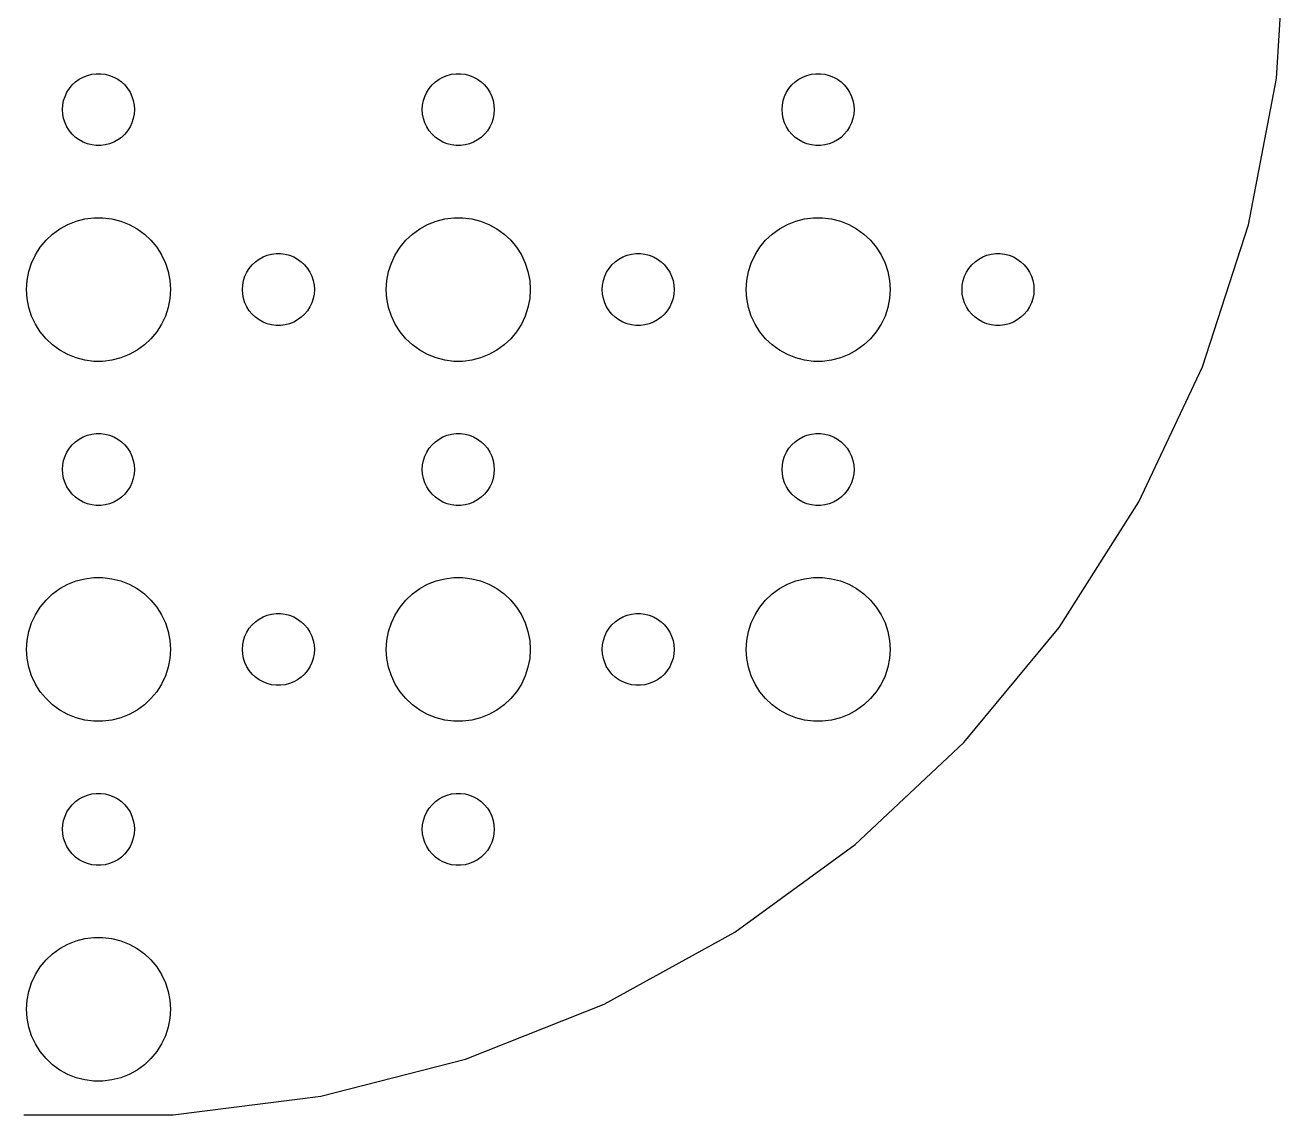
# Model space of a CAD drawing. Header units: metres. Extents: x -49 to 49, y -49 to 159.
# Drawn here: x -3.1 to 49.5, y 60.6 to 106 of the extents above; entities that cross this region are included whole.
import ezdxf

# ---------------------------------------------------------------- set-up
doc = ezdxf.new("R2010")
doc.units = ezdxf.units.M

msp = doc.modelspace()

# ---------------------------------------------------------------- linework, layer by layer
for p, q in [((49.1064, 103.796), (49.4967, 110)), ((-1.21352, 103.382), (-1.09344, 103.527)), ((-1.09344, 103.527), (-0.956131, 103.656)), ((-0.956131, 103.656), (-0.803726, 103.766)), ((-0.803726, 103.766), (-0.638657, 103.857)), ((-0.638657, 103.857), (-0.463516, 103.927)), ((-0.463516, 103.927), (-0.281067, 103.973)), ((-0.281067, 103.973), (-0.094177, 103.997)), ((-0.094177, 103.997), (0.094177, 103.997)), ((0.094177, 103.997), (0.281067, 103.973)), ((0.281067, 103.973), (0.463516, 103.927)), ((0.463516, 103.927), (0.638657, 103.857)), ((0.638657, 103.857), (0.803726, 103.766)), ((0.803726, 103.766), (0.956131, 103.656)), ((0.956131, 103.656), (1.09344, 103.527)), ((1.09344, 103.527), (1.21352, 103.382)), ((13.7865, 103.382), (13.9065, 103.527)), ((13.9065, 103.527), (14.0439, 103.656)), ((14.0439, 103.656), (14.1963, 103.766)), ((14.1963, 103.766), (14.3613, 103.857)), ((14.3613, 103.857), (14.5365, 103.927)), ((14.5365, 103.927), (14.7189, 103.973)), ((14.7189, 103.973), (14.9058, 103.997)), ((14.9058, 103.997), (15.0942, 103.997)), ((15.0942, 103.997), (15.2811, 103.973)), ((15.2811, 103.973), (15.4635, 103.927)), ((15.4635, 103.927), (15.6387, 103.857)), ((15.6387, 103.857), (15.8037, 103.766)), ((15.8037, 103.766), (15.9561, 103.656)), ((15.9561, 103.656), (16.0934, 103.527)), ((16.0934, 103.527), (16.2135, 103.382)), ((28.7865, 103.382), (28.9065, 103.527)), ((28.9065, 103.527), (29.0439, 103.656)), ((29.0439, 103.656), (29.1963, 103.766)), ((29.1963, 103.766), (29.3613, 103.857)), ((29.3613, 103.857), (29.5365, 103.927)), ((29.5365, 103.927), (29.7189, 103.973)), ((29.7189, 103.973), (29.9058, 103.997)), ((29.9058, 103.997), (30.0942, 103.997)), ((30.0942, 103.997), (30.2811, 103.973)), ((30.2811, 103.973), (30.4635, 103.927)), ((30.4635, 103.927), (30.6387, 103.857)), ((30.6387, 103.857), (30.8037, 103.766)), ((30.8037, 103.766), (30.9561, 103.656)), ((30.9561, 103.656), (31.0934, 103.527)), ((31.0934, 103.527), (31.2135, 103.382)), ((47.9417, 97.6907), (49.1064, 103.796)), ((-1.45287, 102.873), (-1.39465, 103.052)), ((-1.39465, 103.052), (-1.31445, 103.223)), ((-1.31445, 103.223), (-1.21352, 103.382)), ((1.21352, 103.382), (1.31445, 103.223)), ((1.31445, 103.223), (1.39465, 103.052)), ((1.39465, 103.052), (1.45287, 102.873)), ((13.5471, 102.873), (13.6053, 103.052)), ((13.6053, 103.052), (13.6855, 103.223)), ((13.6855, 103.223), (13.7865, 103.382)), ((16.2135, 103.382), (16.3145, 103.223)), ((16.3145, 103.223), (16.3947, 103.052)), ((16.3947, 103.052), (16.4529, 102.873)), ((28.5471, 102.873), (28.6053, 103.052)), ((28.6053, 103.052), (28.6855, 103.223)), ((28.6855, 103.223), (28.7865, 103.382)), ((31.2135, 103.382), (31.3145, 103.223)), ((31.3145, 103.223), (31.3947, 103.052)), ((31.3947, 103.052), (31.4529, 102.873)), ((-1.5, 102.5), (-1.48816, 102.688)), ((-1.48816, 102.312), (-1.5, 102.5)), ((-1.48816, 102.688), (-1.45287, 102.873)), ((1.45287, 102.873), (1.48816, 102.688)), ((1.48816, 102.688), (1.5, 102.5)), ((1.5, 102.5), (1.48816, 102.312)), ((13.5, 102.5), (13.5118, 102.688)), ((13.5118, 102.312), (13.5, 102.5)), ((13.5118, 102.688), (13.5471, 102.873)), ((16.4529, 102.873), (16.4882, 102.688)), ((16.4882, 102.688), (16.5, 102.5)), ((16.5, 102.5), (16.4882, 102.312)), ((28.5, 102.5), (28.5118, 102.688)), ((28.5118, 102.312), (28.5, 102.5)), ((28.5118, 102.688), (28.5471, 102.873)), ((31.4529, 102.873), (31.4882, 102.688)), ((31.4882, 102.688), (31.5, 102.5)), ((31.5, 102.5), (31.4882, 102.312)), ((-1.45287, 102.127), (-1.48816, 102.312)), ((-1.39465, 101.948), (-1.45287, 102.127)), ((1.45287, 102.127), (1.39465, 101.948)), ((1.48816, 102.312), (1.45287, 102.127)), ((13.5471, 102.127), (13.5118, 102.312)), ((13.6053, 101.948), (13.5471, 102.127)), ((16.4529, 102.127), (16.3947, 101.948)), ((16.4882, 102.312), (16.4529, 102.127)), ((28.5471, 102.127), (28.5118, 102.312)), ((28.6053, 101.948), (28.5471, 102.127)), ((31.4529, 102.127), (31.3947, 101.948)), ((31.4882, 102.312), (31.4529, 102.127)), ((-1.31445, 101.777), (-1.39465, 101.948)), ((-1.21352, 101.618), (-1.31445, 101.777)), ((-1.09344, 101.473), (-1.21352, 101.618)), ((-0.956131, 101.344), (-1.09344, 101.473)), ((1.09344, 101.473), (0.956131, 101.344)), ((1.21352, 101.618), (1.09344, 101.473)), ((1.31445, 101.777), (1.21352, 101.618)), ((1.39465, 101.948), (1.31445, 101.777)), ((13.6855, 101.777), (13.6053, 101.948)), ((13.7865, 101.618), (13.6855, 101.777)), ((13.9065, 101.473), (13.7865, 101.618)), ((14.0439, 101.344), (13.9065, 101.473)), ((16.0934, 101.473), (15.9561, 101.344)), ((16.2135, 101.618), (16.0934, 101.473)), ((16.3145, 101.777), (16.2135, 101.618)), ((16.3947, 101.948), (16.3145, 101.777)), ((28.6855, 101.777), (28.6053, 101.948)), ((28.7865, 101.618), (28.6855, 101.777)), ((28.9065, 101.473), (28.7865, 101.618)), ((29.0439, 101.344), (28.9065, 101.473)), ((31.0934, 101.473), (30.9561, 101.344)), ((31.2135, 101.618), (31.0934, 101.473)), ((31.3145, 101.777), (31.2135, 101.618)), ((31.3947, 101.948), (31.3145, 101.777)), ((-0.803726, 101.234), (-0.956131, 101.344)), ((-0.638657, 101.143), (-0.803726, 101.234)), ((-0.463516, 101.073), (-0.638657, 101.143)), ((-0.281067, 101.027), (-0.463516, 101.073)), ((-0.094177, 101.003), (-0.281067, 101.027)), ((0.094177, 101.003), (-0.094177, 101.003)), ((0.281067, 101.027), (0.094177, 101.003)), ((0.463516, 101.073), (0.281067, 101.027)), ((0.638657, 101.143), (0.463516, 101.073)), ((0.803726, 101.234), (0.638657, 101.143)), ((0.956131, 101.344), (0.803726, 101.234)), ((14.1963, 101.234), (14.0439, 101.344)), ((14.3613, 101.143), (14.1963, 101.234)), ((14.5365, 101.073), (14.3613, 101.143)), ((14.7189, 101.027), (14.5365, 101.073)), ((14.9058, 101.003), (14.7189, 101.027)), ((15.0942, 101.003), (14.9058, 101.003)), ((15.2811, 101.027), (15.0942, 101.003)), ((15.4635, 101.073), (15.2811, 101.027)), ((15.6387, 101.143), (15.4635, 101.073)), ((15.8037, 101.234), (15.6387, 101.143)), ((15.9561, 101.344), (15.8037, 101.234)), ((29.1963, 101.234), (29.0439, 101.344)), ((29.3613, 101.143), (29.1963, 101.234)), ((29.5365, 101.073), (29.3613, 101.143)), ((29.7189, 101.027), (29.5365, 101.073)), ((29.9058, 101.003), (29.7189, 101.027)), ((30.0942, 101.003), (29.9058, 101.003)), ((30.2811, 101.027), (30.0942, 101.003)), ((30.4635, 101.073), (30.2811, 101.027)), ((30.6387, 101.143), (30.4635, 101.073)), ((30.8037, 101.234), (30.6387, 101.143)), ((30.9561, 101.344), (30.8037, 101.234)), ((-1.27733, 97.7145), (-0.927048, 97.8532)), ((-0.927048, 97.8532), (-0.562134, 97.9469)), ((-0.562134, 97.9469), (-0.18837, 97.9941)), ((-0.18837, 97.9941), (0.18837, 97.9941)), ((0.18837, 97.9941), (0.562134, 97.9469)), ((0.562134, 97.9469), (0.927048, 97.8532)), ((0.927048, 97.8532), (1.27733, 97.7145)), ((13.7227, 97.7145), (14.0729, 97.8532)), ((14.0729, 97.8532), (14.4379, 97.9469)), ((14.4379, 97.9469), (14.8116, 97.9941)), ((14.8116, 97.9941), (15.1884, 97.9941)), ((15.1884, 97.9941), (15.5621, 97.9469)), ((15.5621, 97.9469), (15.927, 97.8532)), ((15.927, 97.8532), (16.2773, 97.7145)), ((28.7227, 97.7145), (29.0729, 97.8532)), ((29.0729, 97.8532), (29.4379, 97.9469)), ((29.4379, 97.9469), (29.8116, 97.9941)), ((29.8116, 97.9941), (30.1884, 97.9941)), ((30.1884, 97.9941), (30.5621, 97.9469)), ((30.5621, 97.9469), (30.927, 97.8532)), ((30.927, 97.8532), (31.2773, 97.7145)), ((-2.1869, 97.0536), (-1.91226, 97.3116)), ((-1.91226, 97.3116), (-1.60747, 97.533)), ((-1.60747, 97.533), (-1.27733, 97.7145)), ((1.27733, 97.7145), (1.60747, 97.533)), ((1.60747, 97.533), (1.91226, 97.3116)), ((1.91226, 97.3116), (2.1869, 97.0536)), ((12.8131, 97.0536), (13.0877, 97.3116)), ((13.0877, 97.3116), (13.3925, 97.533)), ((13.3925, 97.533), (13.7227, 97.7145)), ((16.2773, 97.7145), (16.6075, 97.533)), ((16.6075, 97.533), (16.9123, 97.3116)), ((16.9123, 97.3116), (17.1869, 97.0536)), ((27.8131, 97.0536), (28.0877, 97.3116)), ((28.0877, 97.3116), (28.3925, 97.533)), ((28.3925, 97.533), (28.7227, 97.7145)), ((31.2773, 97.7145), (31.6075, 97.533)), ((31.6075, 97.533), (31.9123, 97.3116)), ((31.9123, 97.3116), (32.1869, 97.0536)), ((46.0209, 91.7791), (47.9417, 97.6907)), ((-2.62891, 96.4453), (-2.42705, 96.7634)), ((-2.42705, 96.7634), (-2.1869, 97.0536)), ((2.1869, 97.0536), (2.42705, 96.7634)), ((2.42705, 96.7634), (2.62891, 96.4453)), ((12.3711, 96.4453), (12.5729, 96.7634)), ((12.5729, 96.7634), (12.8131, 97.0536)), ((17.1869, 97.0536), (17.427, 96.7634)), ((17.427, 96.7634), (17.6289, 96.4453)), ((27.3711, 96.4453), (27.5729, 96.7634)), ((27.5729, 96.7634), (27.8131, 97.0536)), ((32.1869, 97.0536), (32.427, 96.7634)), ((32.427, 96.7634), (32.6289, 96.4453)), ((-2.78932, 96.1044), (-2.62891, 96.4453)), ((2.62891, 96.4453), (2.78932, 96.1044)), ((6.54385, 96.1558), (6.69626, 96.2665)), ((6.69626, 96.2665), (6.86133, 96.3573)), ((6.86133, 96.3573), (7.03647, 96.4266)), ((7.03647, 96.4266), (7.21892, 96.4734)), ((7.21892, 96.4734), (7.40581, 96.4971)), ((7.40581, 96.4971), (7.59418, 96.4971)), ((7.59418, 96.4971), (7.78107, 96.4734)), ((7.78107, 96.4734), (7.96352, 96.4266)), ((7.96352, 96.4266), (8.13866, 96.3573)), ((8.13866, 96.3573), (8.30373, 96.2665)), ((8.30373, 96.2665), (8.45613, 96.1558)), ((12.2107, 96.1044), (12.3711, 96.4453)), ((17.6289, 96.4453), (17.7893, 96.1044)), ((21.5439, 96.1558), (21.6963, 96.2665)), ((21.6963, 96.2665), (21.8613, 96.3573)), ((21.8613, 96.3573), (22.0365, 96.4266)), ((22.0365, 96.4266), (22.2189, 96.4734)), ((22.2189, 96.4734), (22.4058, 96.4971)), ((22.4058, 96.4971), (22.5942, 96.4971)), ((22.5942, 96.4971), (22.7811, 96.4734)), ((22.7811, 96.4734), (22.9635, 96.4266)), ((22.9635, 96.4266), (23.1387, 96.3573)), ((23.1387, 96.3573), (23.3037, 96.2665)), ((23.3037, 96.2665), (23.4561, 96.1558)), ((27.2107, 96.1044), (27.3711, 96.4453)), ((32.6289, 96.4453), (32.7893, 96.1044)), ((36.5439, 96.1558), (36.6963, 96.2665)), ((36.6963, 96.2665), (36.8613, 96.3573)), ((36.8613, 96.3573), (37.0365, 96.4266)), ((37.0365, 96.4266), (37.2189, 96.4734)), ((37.2189, 96.4734), (37.4058, 96.4971)), ((37.4058, 96.4971), (37.5942, 96.4971)), ((37.5942, 96.4971), (37.7811, 96.4734)), ((37.7811, 96.4734), (37.9635, 96.4266)), ((37.9635, 96.4266), (38.1387, 96.3573)), ((38.1387, 96.3573), (38.3037, 96.2665)), ((38.3037, 96.2665), (38.4561, 96.1558)), ((-2.97633, 95.376), (-2.90575, 95.7461)), ((-2.90575, 95.7461), (-2.78932, 96.1044)), ((2.78932, 96.1044), (2.90575, 95.7461)), ((2.90575, 95.7461), (2.97633, 95.376)), ((6.10533, 95.5522), (6.18553, 95.7226)), ((6.18553, 95.7226), (6.28647, 95.8817)), ((6.28647, 95.8817), (6.40654, 96.0268)), ((6.40654, 96.0268), (6.54385, 96.1558)), ((8.45613, 96.1558), (8.59344, 96.0268)), ((8.59344, 96.0268), (8.71352, 95.8817)), ((8.71352, 95.8817), (8.81445, 95.7226)), ((8.81445, 95.7226), (8.89465, 95.5522)), ((12.0237, 95.376), (12.0942, 95.7461)), ((12.0942, 95.7461), (12.2107, 96.1044)), ((17.7893, 96.1044), (17.9057, 95.7461)), ((17.9057, 95.7461), (17.9763, 95.376)), ((21.1053, 95.5522), (21.1855, 95.7226)), ((21.1855, 95.7226), (21.2865, 95.8817)), ((21.2865, 95.8817), (21.4065, 96.0268)), ((21.4065, 96.0268), (21.5439, 96.1558)), ((23.4561, 96.1558), (23.5934, 96.0268)), ((23.5934, 96.0268), (23.7135, 95.8817)), ((23.7135, 95.8817), (23.8145, 95.7226)), ((23.8145, 95.7226), (23.8947, 95.5522)), ((27.0237, 95.376), (27.0942, 95.7461)), ((27.0942, 95.7461), (27.2107, 96.1044)), ((32.7893, 96.1044), (32.9057, 95.7461)), ((32.9057, 95.7461), (32.9763, 95.376)), ((36.1053, 95.5522), (36.1855, 95.7226)), ((36.1855, 95.7226), (36.2865, 95.8817)), ((36.2865, 95.8817), (36.4065, 96.0268)), ((36.4065, 96.0268), (36.5439, 96.1558)), ((38.4561, 96.1558), (38.5934, 96.0268)), ((38.5934, 96.0268), (38.7135, 95.8817)), ((38.7135, 95.8817), (38.8145, 95.7226)), ((38.8145, 95.7226), (38.8947, 95.5522)), ((-3, 95), (-2.97633, 95.376)), ((2.97633, 95.376), (3, 95)), ((6, 95), (6.01183, 95.188)), ((6.01183, 95.188), (6.04712, 95.373)), ((6.04712, 95.373), (6.10533, 95.5522)), ((8.89465, 95.5522), (8.95287, 95.373)), ((8.95287, 95.373), (8.98816, 95.188)), ((8.98816, 95.188), (9, 95)), ((12, 95), (12.0237, 95.376)), ((17.9763, 95.376), (18, 95)), ((21, 95), (21.0118, 95.188)), ((21.0118, 95.188), (21.0471, 95.373)), ((21.0471, 95.373), (21.1053, 95.5522)), ((23.8947, 95.5522), (23.9529, 95.373)), ((23.9529, 95.373), (23.9882, 95.188)), ((23.9882, 95.188), (24, 95)), ((27, 95), (27.0237, 95.376)), ((32.9763, 95.376), (33, 95)), ((36, 95), (36.0118, 95.188)), ((36.0118, 95.188), (36.0471, 95.373)), ((36.0471, 95.373), (36.1053, 95.5522)), ((38.8947, 95.5522), (38.9529, 95.373)), ((38.9529, 95.373), (38.9882, 95.188)), ((38.9882, 95.188), (39, 95)), ((-2.97633, 94.624), (-3, 95)), ((-2.90575, 94.2539), (-2.97633, 94.624)), ((2.97633, 94.624), (2.90575, 94.2539)), ((3, 95), (2.97633, 94.624)), ((6.01183, 94.812), (6, 95)), ((6.04712, 94.627), (6.01183, 94.812)), ((6.10533, 94.4478), (6.04712, 94.627)), ((8.95287, 94.627), (8.89465, 94.4478)), ((8.98816, 94.812), (8.95287, 94.627)), ((9, 95), (8.98816, 94.812)), ((12.0237, 94.624), (12, 95)), ((12.0942, 94.2539), (12.0237, 94.624)), ((17.9763, 94.624), (17.9057, 94.2539)), ((18, 95), (17.9763, 94.624)), ((21.0118, 94.812), (21, 95)), ((21.0471, 94.627), (21.0118, 94.812)), ((21.1053, 94.4478), (21.0471, 94.627)), ((23.9529, 94.627), (23.8947, 94.4478)), ((23.9882, 94.812), (23.9529, 94.627)), ((24, 95), (23.9882, 94.812)), ((27.0237, 94.624), (27, 95)), ((27.0942, 94.2539), (27.0237, 94.624)), ((32.9763, 94.624), (32.9057, 94.2539)), ((33, 95), (32.9763, 94.624)), ((36.0118, 94.812), (36, 95)), ((36.0471, 94.627), (36.0118, 94.812)), ((36.1053, 94.4478), (36.0471, 94.627)), ((38.9529, 94.627), (38.8947, 94.4478)), ((38.9882, 94.812), (38.9529, 94.627)), ((39, 95), (38.9882, 94.812)), ((-2.78932, 93.8956), (-2.90575, 94.2539)), ((2.90575, 94.2539), (2.78932, 93.8956)), ((6.18553, 94.2774), (6.10533, 94.4478)), ((6.28647, 94.1183), (6.18553, 94.2774)), ((6.40654, 93.9732), (6.28647, 94.1183)), ((8.71352, 94.1183), (8.59344, 93.9732)), ((8.81445, 94.2774), (8.71352, 94.1183)), ((8.89465, 94.4478), (8.81445, 94.2774)), ((12.2107, 93.8956), (12.0942, 94.2539)), ((17.9057, 94.2539), (17.7893, 93.8956)), ((21.1855, 94.2774), (21.1053, 94.4478)), ((21.2865, 94.1183), (21.1855, 94.2774)), ((21.4065, 93.9732), (21.2865, 94.1183)), ((23.7135, 94.1183), (23.5934, 93.9732)), ((23.8145, 94.2774), (23.7135, 94.1183)), ((23.8947, 94.4478), (23.8145, 94.2774)), ((27.2107, 93.8956), (27.0942, 94.2539)), ((32.9057, 94.2539), (32.7893, 93.8956)), ((36.1855, 94.2774), (36.1053, 94.4478)), ((36.2865, 94.1183), (36.1855, 94.2774)), ((36.4065, 93.9732), (36.2865, 94.1183)), ((38.7135, 94.1183), (38.5934, 93.9732)), ((38.8145, 94.2774), (38.7135, 94.1183)), ((38.8947, 94.4478), (38.8145, 94.2774)), ((-2.62891, 93.5547), (-2.78932, 93.8956)), ((-2.42705, 93.2366), (-2.62891, 93.5547)), ((2.62891, 93.5547), (2.42705, 93.2366)), ((2.78932, 93.8956), (2.62891, 93.5547)), ((6.54385, 93.8442), (6.40654, 93.9732)), ((6.69626, 93.7335), (6.54385, 93.8442)), ((6.86133, 93.6428), (6.69626, 93.7335)), ((7.03647, 93.5734), (6.86133, 93.6428)), ((7.21892, 93.5266), (7.03647, 93.5734)), ((7.96352, 93.5734), (7.78107, 93.5266)), ((8.13866, 93.6428), (7.96352, 93.5734)), ((8.30373, 93.7335), (8.13866, 93.6428)), ((8.45613, 93.8442), (8.30373, 93.7335)), ((8.59344, 93.9732), (8.45613, 93.8442)), ((12.3711, 93.5547), (12.2107, 93.8956)), ((12.5729, 93.2366), (12.3711, 93.5547)), ((17.6289, 93.5547), (17.427, 93.2366)), ((17.7893, 93.8956), (17.6289, 93.5547)), ((21.5439, 93.8442), (21.4065, 93.9732)), ((21.6963, 93.7335), (21.5439, 93.8442)), ((21.8613, 93.6428), (21.6963, 93.7335)), ((22.0365, 93.5734), (21.8613, 93.6428)), ((22.2189, 93.5266), (22.0365, 93.5734)), ((22.9635, 93.5734), (22.7811, 93.5266)), ((23.1387, 93.6428), (22.9635, 93.5734)), ((23.3037, 93.7335), (23.1387, 93.6428)), ((23.4561, 93.8442), (23.3037, 93.7335)), ((23.5934, 93.9732), (23.4561, 93.8442)), ((27.3711, 93.5547), (27.2107, 93.8956)), ((27.5729, 93.2366), (27.3711, 93.5547)), ((32.6289, 93.5547), (32.427, 93.2366)), ((32.7893, 93.8956), (32.6289, 93.5547)), ((36.5439, 93.8442), (36.4065, 93.9732)), ((36.6963, 93.7335), (36.5439, 93.8442)), ((36.8613, 93.6428), (36.6963, 93.7335)), ((37.0365, 93.5734), (36.8613, 93.6428)), ((37.2189, 93.5266), (37.0365, 93.5734)), ((37.9635, 93.5734), (37.7811, 93.5266)), ((38.1387, 93.6428), (37.9635, 93.5734)), ((38.3037, 93.7335), (38.1387, 93.6428)), ((38.4561, 93.8442), (38.3037, 93.7335)), ((38.5934, 93.9732), (38.4561, 93.8442)), ((-2.1869, 92.9464), (-2.42705, 93.2366)), ((2.42705, 93.2366), (2.1869, 92.9464)), ((7.40581, 93.503), (7.21892, 93.5266)), ((7.59418, 93.503), (7.40581, 93.503)), ((7.78107, 93.5266), (7.59418, 93.503)), ((12.8131, 92.9464), (12.5729, 93.2366)), ((17.427, 93.2366), (17.1869, 92.9464)), ((22.4058, 93.503), (22.2189, 93.5266)), ((22.5942, 93.503), (22.4058, 93.503)), ((22.7811, 93.5266), (22.5942, 93.503)), ((27.8131, 92.9464), (27.5729, 93.2366)), ((32.427, 93.2366), (32.1869, 92.9464)), ((37.4058, 93.503), (37.2189, 93.5266)), ((37.5942, 93.503), (37.4058, 93.503)), ((37.7811, 93.5266), (37.5942, 93.503)), ((-1.91226, 92.6885), (-2.1869, 92.9464)), ((-1.60747, 92.467), (-1.91226, 92.6885)), ((1.91226, 92.6885), (1.60747, 92.467)), ((2.1869, 92.9464), (1.91226, 92.6885)), ((13.0877, 92.6885), (12.8131, 92.9464)), ((13.3925, 92.467), (13.0877, 92.6885)), ((16.9123, 92.6885), (16.6075, 92.467)), ((17.1869, 92.9464), (16.9123, 92.6885)), ((28.0877, 92.6885), (27.8131, 92.9464)), ((28.3925, 92.467), (28.0877, 92.6885)), ((31.9123, 92.6885), (31.6075, 92.467)), ((32.1869, 92.9464), (31.9123, 92.6885)), ((-1.27733, 92.2855), (-1.60747, 92.467)), ((-0.927048, 92.1468), (-1.27733, 92.2855)), ((-0.562134, 92.0531), (-0.927048, 92.1468)), ((-0.18837, 92.0059), (-0.562134, 92.0531)), ((0.18837, 92.0059), (-0.18837, 92.0059)), ((0.562134, 92.0531), (0.18837, 92.0059)), ((0.927048, 92.1468), (0.562134, 92.0531)), ((1.27733, 92.2855), (0.927048, 92.1468)), ((1.60747, 92.467), (1.27733, 92.2855)), ((13.7227, 92.2855), (13.3925, 92.467)), ((14.0729, 92.1468), (13.7227, 92.2855)), ((14.4379, 92.0531), (14.0729, 92.1468)), ((14.8116, 92.0059), (14.4379, 92.0531)), ((15.1884, 92.0059), (14.8116, 92.0059)), ((15.5621, 92.0531), (15.1884, 92.0059)), ((15.927, 92.1468), (15.5621, 92.0531)), ((16.2773, 92.2855), (15.927, 92.1468)), ((16.6075, 92.467), (16.2773, 92.2855)), ((28.7227, 92.2855), (28.3925, 92.467)), ((29.0729, 92.1468), (28.7227, 92.2855)), ((29.4379, 92.0531), (29.0729, 92.1468)), ((29.8116, 92.0059), (29.4379, 92.0531)), ((30.1884, 92.0059), (29.8116, 92.0059)), ((30.5621, 92.0531), (30.1884, 92.0059)), ((30.927, 92.1468), (30.5621, 92.0531)), ((31.2773, 92.2855), (30.927, 92.1468)), ((31.6075, 92.467), (31.2773, 92.2855)), ((43.3743, 86.1548), (46.0209, 91.7791)), ((-0.803726, 88.7665), (-0.638657, 88.8573)), ((-0.638657, 88.8573), (-0.463516, 88.9266)), ((-0.463516, 88.9266), (-0.281067, 88.9734)), ((-0.281067, 88.9734), (-0.094177, 88.997)), ((-0.094177, 88.997), (0.094177, 88.997)), ((0.094177, 88.997), (0.281067, 88.9734)), ((0.281067, 88.9734), (0.463516, 88.9266)), ((0.463516, 88.9266), (0.638657, 88.8573)), ((0.638657, 88.8573), (0.803726, 88.7665)), ((14.1963, 88.7665), (14.3613, 88.8573)), ((14.3613, 88.8573), (14.5365, 88.9266)), ((14.5365, 88.9266), (14.7189, 88.9734)), ((14.7189, 88.9734), (14.9058, 88.997)), ((14.9058, 88.997), (15.0942, 88.997)), ((15.0942, 88.997), (15.2811, 88.9734)), ((15.2811, 88.9734), (15.4635, 88.9266)), ((15.4635, 88.9266), (15.6387, 88.8573)), ((15.6387, 88.8573), (15.8037, 88.7665)), ((29.1963, 88.7665), (29.3613, 88.8573)), ((29.3613, 88.8573), (29.5365, 88.9266)), ((29.5365, 88.9266), (29.7189, 88.9734)), ((29.7189, 88.9734), (29.9058, 88.997)), ((29.9058, 88.997), (30.0942, 88.997)), ((30.0942, 88.997), (30.2811, 88.9734)), ((30.2811, 88.9734), (30.4635, 88.9266)), ((30.4635, 88.9266), (30.6387, 88.8573)), ((30.6387, 88.8573), (30.8037, 88.7665)), ((-1.31445, 88.2226), (-1.21352, 88.3817)), ((-1.21352, 88.3817), (-1.09344, 88.5268)), ((-1.09344, 88.5268), (-0.956131, 88.6558)), ((-0.956131, 88.6558), (-0.803726, 88.7665)), ((0.803726, 88.7665), (0.956131, 88.6558)), ((0.956131, 88.6558), (1.09344, 88.5268)), ((1.09344, 88.5268), (1.21352, 88.3817)), ((1.21352, 88.3817), (1.31445, 88.2226)), ((13.6855, 88.2226), (13.7865, 88.3817)), ((13.7865, 88.3817), (13.9065, 88.5268)), ((13.9065, 88.5268), (14.0439, 88.6558)), ((14.0439, 88.6558), (14.1963, 88.7665)), ((15.8037, 88.7665), (15.9561, 88.6558)), ((15.9561, 88.6558), (16.0934, 88.5268)), ((16.0934, 88.5268), (16.2135, 88.3817)), ((16.2135, 88.3817), (16.3145, 88.2226)), ((28.6855, 88.2226), (28.7865, 88.3817)), ((28.7865, 88.3817), (28.9065, 88.5268)), ((28.9065, 88.5268), (29.0439, 88.6558)), ((29.0439, 88.6558), (29.1963, 88.7665)), ((30.8037, 88.7665), (30.9561, 88.6558)), ((30.9561, 88.6558), (31.0934, 88.5268)), ((31.0934, 88.5268), (31.2135, 88.3817)), ((31.2135, 88.3817), (31.3145, 88.2226)), ((-1.48816, 87.688), (-1.45287, 87.873)), ((-1.45287, 87.873), (-1.39465, 88.0522)), ((-1.39465, 88.0522), (-1.31445, 88.2226)), ((1.31445, 88.2226), (1.39465, 88.0522)), ((1.39465, 88.0522), (1.45287, 87.873)), ((1.45287, 87.873), (1.48816, 87.688)), ((13.5118, 87.688), (13.5471, 87.873)), ((13.5471, 87.873), (13.6053, 88.0522)), ((13.6053, 88.0522), (13.6855, 88.2226)), ((16.3145, 88.2226), (16.3947, 88.0522)), ((16.3947, 88.0522), (16.4529, 87.873)), ((16.4529, 87.873), (16.4882, 87.688)), ((28.5118, 87.688), (28.5471, 87.873)), ((28.5471, 87.873), (28.6053, 88.0522)), ((28.6053, 88.0522), (28.6855, 88.2226)), ((31.3145, 88.2226), (31.3947, 88.0522)), ((31.3947, 88.0522), (31.4529, 87.873)), ((31.4529, 87.873), (31.4882, 87.688)), ((-1.5, 87.5), (-1.48816, 87.688)), ((-1.48816, 87.312), (-1.5, 87.5)), ((-1.45287, 87.127), (-1.48816, 87.312)), ((1.48816, 87.312), (1.45287, 87.127)), ((1.48816, 87.688), (1.5, 87.5)), ((1.5, 87.5), (1.48816, 87.312)), ((13.5, 87.5), (13.5118, 87.688)), ((13.5118, 87.312), (13.5, 87.5)), ((13.5471, 87.127), (13.5118, 87.312)), ((16.4882, 87.312), (16.4529, 87.127)), ((16.4882, 87.688), (16.5, 87.5)), ((16.5, 87.5), (16.4882, 87.312)), ((28.5, 87.5), (28.5118, 87.688)), ((28.5118, 87.312), (28.5, 87.5)), ((28.5471, 87.127), (28.5118, 87.312)), ((31.4882, 87.312), (31.4529, 87.127)), ((31.4882, 87.688), (31.5, 87.5)), ((31.5, 87.5), (31.4882, 87.312)), ((-1.39465, 86.9478), (-1.45287, 87.127)), ((-1.31445, 86.7774), (-1.39465, 86.9478)), ((-1.21352, 86.6183), (-1.31445, 86.7774)), ((1.31445, 86.7774), (1.21352, 86.6183)), ((1.39465, 86.9478), (1.31445, 86.7774)), ((1.45287, 87.127), (1.39465, 86.9478)), ((13.6053, 86.9478), (13.5471, 87.127)), ((13.6855, 86.7774), (13.6053, 86.9478)), ((13.7865, 86.6183), (13.6855, 86.7774)), ((16.3145, 86.7774), (16.2135, 86.6183)), ((16.3947, 86.9478), (16.3145, 86.7774)), ((16.4529, 87.127), (16.3947, 86.9478)), ((28.6053, 86.9478), (28.5471, 87.127)), ((28.6855, 86.7774), (28.6053, 86.9478)), ((28.7865, 86.6183), (28.6855, 86.7774)), ((31.3145, 86.7774), (31.2135, 86.6183)), ((31.3947, 86.9478), (31.3145, 86.7774)), ((31.4529, 87.127), (31.3947, 86.9478)), ((-1.09344, 86.4732), (-1.21352, 86.6183)), ((-0.956131, 86.3442), (-1.09344, 86.4732)), ((-0.803726, 86.2335), (-0.956131, 86.3442)), ((-0.638657, 86.1428), (-0.803726, 86.2335)), ((0.803726, 86.2335), (0.638657, 86.1428)), ((0.956131, 86.3442), (0.803726, 86.2335)), ((1.09344, 86.4732), (0.956131, 86.3442)), ((1.21352, 86.6183), (1.09344, 86.4732)), ((13.9065, 86.4732), (13.7865, 86.6183)), ((14.0439, 86.3442), (13.9065, 86.4732)), ((14.1963, 86.2335), (14.0439, 86.3442)), ((14.3613, 86.1428), (14.1963, 86.2335)), ((15.8037, 86.2335), (15.6387, 86.1428)), ((15.9561, 86.3442), (15.8037, 86.2335)), ((16.0934, 86.4732), (15.9561, 86.3442)), ((16.2135, 86.6183), (16.0934, 86.4732)), ((28.9065, 86.4732), (28.7865, 86.6183)), ((29.0439, 86.3442), (28.9065, 86.4732)), ((29.1963, 86.2335), (29.0439, 86.3442)), ((29.3613, 86.1428), (29.1963, 86.2335)), ((30.8037, 86.2335), (30.6387, 86.1428)), ((30.9561, 86.3442), (30.8037, 86.2335)), ((31.0934, 86.4732), (30.9561, 86.3442)), ((31.2135, 86.6183), (31.0934, 86.4732)), ((-0.463516, 86.0734), (-0.638657, 86.1428)), ((-0.281067, 86.0266), (-0.463516, 86.0734)), ((-0.094177, 86.003), (-0.281067, 86.0266)), ((0.094177, 86.003), (-0.094177, 86.003)), ((0.281067, 86.0266), (0.094177, 86.003)), ((0.463516, 86.0734), (0.281067, 86.0266)), ((0.638657, 86.1428), (0.463516, 86.0734)), ((14.5365, 86.0734), (14.3613, 86.1428)), ((14.7189, 86.0266), (14.5365, 86.0734)), ((14.9058, 86.003), (14.7189, 86.0266)), ((15.0942, 86.003), (14.9058, 86.003)), ((15.2811, 86.0266), (15.0942, 86.003)), ((15.4635, 86.0734), (15.2811, 86.0266)), ((15.6387, 86.1428), (15.4635, 86.0734)), ((29.5365, 86.0734), (29.3613, 86.1428)), ((29.7189, 86.0266), (29.5365, 86.0734)), ((29.9058, 86.003), (29.7189, 86.0266)), ((30.0942, 86.003), (29.9058, 86.003)), ((30.2811, 86.0266), (30.0942, 86.003)), ((30.4635, 86.0734), (30.2811, 86.0266)), ((30.6387, 86.1428), (30.4635, 86.0734)), ((40.0437, 80.9066), (43.3743, 86.1548)), ((-1.91226, 82.3116), (-1.60747, 82.533)), ((-1.60747, 82.533), (-1.27733, 82.7145)), ((-1.27733, 82.7145), (-0.927048, 82.8532)), ((-0.927048, 82.8532), (-0.562134, 82.9469)), ((-0.562134, 82.9469), (-0.18837, 82.9941)), ((-0.18837, 82.9941), (0.18837, 82.9941)), ((0.18837, 82.9941), (0.562134, 82.9469)), ((0.562134, 82.9469), (0.927048, 82.8532)), ((0.927048, 82.8532), (1.27733, 82.7145)), ((1.27733, 82.7145), (1.60747, 82.533)), ((1.60747, 82.533), (1.91226, 82.3116)), ((13.0877, 82.3116), (13.3925, 82.533)), ((13.3925, 82.533), (13.7227, 82.7145)), ((13.7227, 82.7145), (14.0729, 82.8532)), ((14.0729, 82.8532), (14.4379, 82.9469)), ((14.4379, 82.9469), (14.8116, 82.9941)), ((14.8116, 82.9941), (15.1884, 82.9941)), ((15.1884, 82.9941), (15.5621, 82.9469)), ((15.5621, 82.9469), (15.927, 82.8532)), ((15.927, 82.8532), (16.2773, 82.7145)), ((16.2773, 82.7145), (16.6075, 82.533)), ((16.6075, 82.533), (16.9123, 82.3116)), ((28.0877, 82.3116), (28.3925, 82.533)), ((28.3925, 82.533), (28.7227, 82.7145)), ((28.7227, 82.7145), (29.0729, 82.8532)), ((29.0729, 82.8532), (29.4379, 82.9469)), ((29.4379, 82.9469), (29.8116, 82.9941)), ((29.8116, 82.9941), (30.1884, 82.9941)), ((30.1884, 82.9941), (30.5621, 82.9469)), ((30.5621, 82.9469), (30.927, 82.8532)), ((30.927, 82.8532), (31.2773, 82.7145)), ((31.2773, 82.7145), (31.6075, 82.533)), ((31.6075, 82.533), (31.9123, 82.3116)), ((-2.42705, 81.7634), (-2.1869, 82.0536)), ((-2.1869, 82.0536), (-1.91226, 82.3116)), ((1.91226, 82.3116), (2.1869, 82.0536)), ((2.1869, 82.0536), (2.42705, 81.7634)), ((12.5729, 81.7634), (12.8131, 82.0536)), ((12.8131, 82.0536), (13.0877, 82.3116)), ((16.9123, 82.3116), (17.1869, 82.0536)), ((17.1869, 82.0536), (17.427, 81.7634)), ((27.5729, 81.7634), (27.8131, 82.0536)), ((27.8131, 82.0536), (28.0877, 82.3116)), ((31.9123, 82.3116), (32.1869, 82.0536)), ((32.1869, 82.0536), (32.427, 81.7634)), ((-2.62891, 81.4453), (-2.42705, 81.7634)), ((2.42705, 81.7634), (2.62891, 81.4453)), ((7.03647, 81.4266), (7.21892, 81.4734)), ((7.21892, 81.4734), (7.40581, 81.497)), ((7.40581, 81.497), (7.59418, 81.497)), ((7.59418, 81.497), (7.78107, 81.4734)), ((7.78107, 81.4734), (7.96352, 81.4266)), ((12.3711, 81.4453), (12.5729, 81.7634)), ((17.427, 81.7634), (17.6289, 81.4453)), ((22.0365, 81.4266), (22.2189, 81.4734)), ((22.2189, 81.4734), (22.4058, 81.497)), ((22.4058, 81.497), (22.5942, 81.497)), ((22.5942, 81.497), (22.7811, 81.4734)), ((22.7811, 81.4734), (22.9635, 81.4266)), ((27.3711, 81.4453), (27.5729, 81.7634)), ((32.427, 81.7634), (32.6289, 81.4453)), ((-2.90575, 80.7461), (-2.78932, 81.1044)), ((-2.78932, 81.1044), (-2.62891, 81.4453)), ((2.62891, 81.4453), (2.78932, 81.1044)), ((2.78932, 81.1044), (2.90575, 80.7461)), ((6.28647, 80.8817), (6.40654, 81.0268)), ((6.40654, 81.0268), (6.54385, 81.1558)), ((6.54385, 81.1558), (6.69626, 81.2665)), ((6.69626, 81.2665), (6.86133, 81.3573)), ((6.86133, 81.3573), (7.03647, 81.4266)), ((7.96352, 81.4266), (8.13866, 81.3573)), ((8.13866, 81.3573), (8.30373, 81.2665)), ((8.30373, 81.2665), (8.45613, 81.1558)), ((8.45613, 81.1558), (8.59344, 81.0268)), ((8.59344, 81.0268), (8.71352, 80.8817)), ((12.0942, 80.7461), (12.2107, 81.1044)), ((12.2107, 81.1044), (12.3711, 81.4453)), ((17.6289, 81.4453), (17.7893, 81.1044)), ((17.7893, 81.1044), (17.9057, 80.7461)), ((21.2865, 80.8817), (21.4065, 81.0268)), ((21.4065, 81.0268), (21.5439, 81.1558)), ((21.5439, 81.1558), (21.6963, 81.2665)), ((21.6963, 81.2665), (21.8613, 81.3573)), ((21.8613, 81.3573), (22.0365, 81.4266)), ((22.9635, 81.4266), (23.1387, 81.3573)), ((23.1387, 81.3573), (23.3037, 81.2665)), ((23.3037, 81.2665), (23.4561, 81.1558)), ((23.4561, 81.1558), (23.5934, 81.0268)), ((23.5934, 81.0268), (23.7135, 80.8817)), ((27.0942, 80.7461), (27.2107, 81.1044)), ((27.2107, 81.1044), (27.3711, 81.4453)), ((32.6289, 81.4453), (32.7893, 81.1044)), ((32.7893, 81.1044), (32.9057, 80.7461)), ((-2.97633, 80.376), (-2.90575, 80.7461)), ((2.90575, 80.7461), (2.97633, 80.376)), ((6.04712, 80.373), (6.10533, 80.5522)), ((6.10533, 80.5522), (6.18553, 80.7226)), ((6.18553, 80.7226), (6.28647, 80.8817)), ((8.71352, 80.8817), (8.81445, 80.7226)), ((8.81445, 80.7226), (8.89465, 80.5522)), ((8.89465, 80.5522), (8.95287, 80.373)), ((12.0237, 80.376), (12.0942, 80.7461)), ((17.9057, 80.7461), (17.9763, 80.376)), ((21.0471, 80.373), (21.1053, 80.5522)), ((21.1053, 80.5522), (21.1855, 80.7226)), ((21.1855, 80.7226), (21.2865, 80.8817)), ((23.7135, 80.8817), (23.8145, 80.7226)), ((23.8145, 80.7226), (23.8947, 80.5522)), ((23.8947, 80.5522), (23.9529, 80.373)), ((27.0237, 80.376), (27.0942, 80.7461)), ((32.9057, 80.7461), (32.9763, 80.376)), ((36.0816, 76.1172), (40.0437, 80.9066)), ((-3, 80), (-2.97633, 80.376)), ((-2.97633, 79.624), (-3, 80)), ((2.97633, 80.376), (3, 80)), ((3, 80), (2.97633, 79.624)), ((6, 80), (6.01183, 80.188)), ((6.01183, 79.812), (6, 80)), ((6.01183, 80.188), (6.04712, 80.373)), ((8.95287, 80.373), (8.98816, 80.188)), ((8.98816, 80.188), (9, 80)), ((9, 80), (8.98816, 79.812)), ((12, 80), (12.0237, 80.376)), ((12.0237, 79.624), (12, 80)), ((17.9763, 80.376), (18, 80)), ((18, 80), (17.9763, 79.624)), ((21, 80), (21.0118, 80.188)), ((21.0118, 79.812), (21, 80)), ((21.0118, 80.188), (21.0471, 80.373)), ((23.9529, 80.373), (23.9882, 80.188)), ((23.9882, 80.188), (24, 80)), ((24, 80), (23.9882, 79.812)), ((27, 80), (27.0237, 80.376)), ((27.0237, 79.624), (27, 80)), ((32.9763, 80.376), (33, 80)), ((33, 80), (32.9763, 79.624)), ((-2.90575, 79.2539), (-2.97633, 79.624)), ((2.97633, 79.624), (2.90575, 79.2539)), ((6.04712, 79.627), (6.01183, 79.812)), ((6.10533, 79.4478), (6.04712, 79.627)), ((6.18553, 79.2774), (6.10533, 79.4478)), ((8.89465, 79.4478), (8.81445, 79.2774)), ((8.95287, 79.627), (8.89465, 79.4478)), ((8.98816, 79.812), (8.95287, 79.627)), ((12.0942, 79.2539), (12.0237, 79.624)), ((17.9763, 79.624), (17.9057, 79.2539)), ((21.0471, 79.627), (21.0118, 79.812)), ((21.1053, 79.4478), (21.0471, 79.627)), ((21.1855, 79.2774), (21.1053, 79.4478)), ((23.8947, 79.4478), (23.8145, 79.2774)), ((23.9529, 79.627), (23.8947, 79.4478)), ((23.9882, 79.812), (23.9529, 79.627)), ((27.0942, 79.2539), (27.0237, 79.624)), ((32.9763, 79.624), (32.9057, 79.2539)), ((-2.78932, 78.8956), (-2.90575, 79.2539)), ((-2.62891, 78.5547), (-2.78932, 78.8956)), ((2.78932, 78.8956), (2.62891, 78.5547)), ((2.90575, 79.2539), (2.78932, 78.8956)), ((6.28647, 79.1183), (6.18553, 79.2774)), ((6.40654, 78.9732), (6.28647, 79.1183)), ((6.54385, 78.8442), (6.40654, 78.9732)), ((6.69626, 78.7335), (6.54385, 78.8442)), ((8.45613, 78.8442), (8.30373, 78.7335)), ((8.59344, 78.9732), (8.45613, 78.8442)), ((8.71352, 79.1183), (8.59344, 78.9732)), ((8.81445, 79.2774), (8.71352, 79.1183)), ((12.2107, 78.8956), (12.0942, 79.2539)), ((12.3711, 78.5547), (12.2107, 78.8956)), ((17.7893, 78.8956), (17.6289, 78.5547)), ((17.9057, 79.2539), (17.7893, 78.8956)), ((21.2865, 79.1183), (21.1855, 79.2774)), ((21.4065, 78.9732), (21.2865, 79.1183)), ((21.5439, 78.8442), (21.4065, 78.9732)), ((21.6963, 78.7335), (21.5439, 78.8442)), ((23.4561, 78.8442), (23.3037, 78.7335)), ((23.5934, 78.9732), (23.4561, 78.8442)), ((23.7135, 79.1183), (23.5934, 78.9732)), ((23.8145, 79.2774), (23.7135, 79.1183)), ((27.2107, 78.8956), (27.0942, 79.2539)), ((27.3711, 78.5547), (27.2107, 78.8956)), ((32.7893, 78.8956), (32.6289, 78.5547)), ((32.9057, 79.2539), (32.7893, 78.8956)), ((-2.42705, 78.2366), (-2.62891, 78.5547)), ((2.62891, 78.5547), (2.42705, 78.2366)), ((6.86133, 78.6428), (6.69626, 78.7335)), ((7.03647, 78.5734), (6.86133, 78.6428)), ((7.21892, 78.5266), (7.03647, 78.5734)), ((7.40581, 78.503), (7.21892, 78.5266)), ((7.59418, 78.503), (7.40581, 78.503)), ((7.78107, 78.5266), (7.59418, 78.503)), ((7.96352, 78.5734), (7.78107, 78.5266)), ((8.13866, 78.6428), (7.96352, 78.5734)), ((8.30373, 78.7335), (8.13866, 78.6428)), ((12.5729, 78.2366), (12.3711, 78.5547)), ((17.6289, 78.5547), (17.427, 78.2366)), ((21.8613, 78.6428), (21.6963, 78.7335)), ((22.0365, 78.5734), (21.8613, 78.6428)), ((22.2189, 78.5266), (22.0365, 78.5734)), ((22.4058, 78.503), (22.2189, 78.5266)), ((22.5942, 78.503), (22.4058, 78.503)), ((22.7811, 78.5266), (22.5942, 78.503)), ((22.9635, 78.5734), (22.7811, 78.5266)), ((23.1387, 78.6428), (22.9635, 78.5734)), ((23.3037, 78.7335), (23.1387, 78.6428)), ((27.5729, 78.2366), (27.3711, 78.5547)), ((32.6289, 78.5547), (32.427, 78.2366)), ((-2.1869, 77.9464), (-2.42705, 78.2366)), ((-1.91226, 77.6885), (-2.1869, 77.9464)), ((2.1869, 77.9464), (1.91226, 77.6885)), ((2.42705, 78.2366), (2.1869, 77.9464)), ((12.8131, 77.9464), (12.5729, 78.2366)), ((13.0877, 77.6885), (12.8131, 77.9464)), ((17.1869, 77.9464), (16.9123, 77.6885)), ((17.427, 78.2366), (17.1869, 77.9464)), ((27.8131, 77.9464), (27.5729, 78.2366)), ((28.0877, 77.6885), (27.8131, 77.9464)), ((32.1869, 77.9464), (31.9123, 77.6885)), ((32.427, 78.2366), (32.1869, 77.9464)), ((-1.60747, 77.467), (-1.91226, 77.6885)), ((-1.27733, 77.2855), (-1.60747, 77.467)), ((-0.927048, 77.1468), (-1.27733, 77.2855)), ((1.27733, 77.2855), (0.927048, 77.1468)), ((1.60747, 77.467), (1.27733, 77.2855)), ((1.91226, 77.6885), (1.60747, 77.467)), ((13.3925, 77.467), (13.0877, 77.6885)), ((13.7227, 77.2855), (13.3925, 77.467)), ((14.0729, 77.1468), (13.7227, 77.2855)), ((16.2773, 77.2855), (15.927, 77.1468)), ((16.6075, 77.467), (16.2773, 77.2855)), ((16.9123, 77.6885), (16.6075, 77.467)), ((28.3925, 77.467), (28.0877, 77.6885)), ((28.7227, 77.2855), (28.3925, 77.467)), ((29.0729, 77.1468), (28.7227, 77.2855)), ((31.2773, 77.2855), (30.927, 77.1468)), ((31.6075, 77.467), (31.2773, 77.2855)), ((31.9123, 77.6885), (31.6075, 77.467)), ((-0.562134, 77.0531), (-0.927048, 77.1468)), ((-0.18837, 77.0059), (-0.562134, 77.0531)), ((0.18837, 77.0059), (-0.18837, 77.0059)), ((0.562134, 77.0531), (0.18837, 77.0059)), ((0.927048, 77.1468), (0.562134, 77.0531)), ((14.4379, 77.0531), (14.0729, 77.1468)), ((14.8116, 77.0059), (14.4379, 77.0531)), ((15.1884, 77.0059), (14.8116, 77.0059)), ((15.5621, 77.0531), (15.1884, 77.0059)), ((15.927, 77.1468), (15.5621, 77.0531)), ((29.4379, 77.0531), (29.0729, 77.1468)), ((29.8116, 77.0059), (29.4379, 77.0531)), ((30.1884, 77.0059), (29.8116, 77.0059)), ((30.5621, 77.0531), (30.1884, 77.0059)), ((30.927, 77.1468), (30.5621, 77.0531)), ((31.5504, 71.8621), (36.0816, 76.1172)), ((-1.09344, 73.5268), (-0.956131, 73.6558)), ((-0.956131, 73.6558), (-0.803726, 73.7665)), ((-0.803726, 73.7665), (-0.638657, 73.8572)), ((-0.638657, 73.8572), (-0.463516, 73.9266)), ((-0.463516, 73.9266), (-0.281067, 73.9734)), ((-0.281067, 73.9734), (-0.094177, 73.997)), ((-0.094177, 73.997), (0.094177, 73.997)), ((0.094177, 73.997), (0.281067, 73.9734)), ((0.281067, 73.9734), (0.463516, 73.9266)), ((0.463516, 73.9266), (0.638657, 73.8572)), ((0.638657, 73.8572), (0.803726, 73.7665)), ((0.803726, 73.7665), (0.956131, 73.6558)), ((0.956131, 73.6558), (1.09344, 73.5268)), ((13.9065, 73.5268), (14.0439, 73.6558)), ((14.0439, 73.6558), (14.1963, 73.7665)), ((14.1963, 73.7665), (14.3613, 73.8572)), ((14.3613, 73.8572), (14.5365, 73.9266)), ((14.5365, 73.9266), (14.7189, 73.9734)), ((14.7189, 73.9734), (14.9058, 73.997)), ((14.9058, 73.997), (15.0942, 73.997)), ((15.0942, 73.997), (15.2811, 73.9734)), ((15.2811, 73.9734), (15.4635, 73.9266)), ((15.4635, 73.9266), (15.6387, 73.8572)), ((15.6387, 73.8572), (15.8037, 73.7665)), ((15.8037, 73.7665), (15.9561, 73.6558)), ((15.9561, 73.6558), (16.0934, 73.5268)), ((-1.45287, 72.873), (-1.39465, 73.0522)), ((-1.39465, 73.0522), (-1.31445, 73.2226)), ((-1.31445, 73.2226), (-1.21352, 73.3817)), ((-1.21352, 73.3817), (-1.09344, 73.5268)), ((1.09344, 73.5268), (1.21352, 73.3817)), ((1.21352, 73.3817), (1.31445, 73.2226)), ((1.31445, 73.2226), (1.39465, 73.0522)), ((1.39465, 73.0522), (1.45287, 72.873)), ((13.5471, 72.873), (13.6053, 73.0522)), ((13.6053, 73.0522), (13.6855, 73.2226)), ((13.6855, 73.2226), (13.7865, 73.3817)), ((13.7865, 73.3817), (13.9065, 73.5268)), ((16.0934, 73.5268), (16.2135, 73.3817)), ((16.2135, 73.3817), (16.3145, 73.2226)), ((16.3145, 73.2226), (16.3947, 73.0522)), ((16.3947, 73.0522), (16.4529, 72.873)), ((-1.5, 72.5), (-1.48816, 72.688)), ((-1.48816, 72.688), (-1.45287, 72.873)), ((1.45287, 72.873), (1.48816, 72.688)), ((1.48816, 72.688), (1.5, 72.5)), ((13.5, 72.5), (13.5118, 72.688)), ((13.5118, 72.688), (13.5471, 72.873)), ((16.4529, 72.873), (16.4882, 72.688)), ((16.4882, 72.688), (16.5, 72.5)), ((-1.48816, 72.312), (-1.5, 72.5)), ((-1.45287, 72.127), (-1.48816, 72.312)), ((-1.39465, 71.9478), (-1.45287, 72.127)), ((1.45287, 72.127), (1.39465, 71.9478)), ((1.48816, 72.312), (1.45287, 72.127)), ((1.5, 72.5), (1.48816, 72.312)), ((13.5118, 72.312), (13.5, 72.5)), ((13.5471, 72.127), (13.5118, 72.312)), ((13.6053, 71.9478), (13.5471, 72.127)), ((16.4529, 72.127), (16.3947, 71.9478)), ((16.4882, 72.312), (16.4529, 72.127)), ((16.5, 72.5), (16.4882, 72.312)), ((-1.31445, 71.7774), (-1.39465, 71.9478)), ((-1.21352, 71.6183), (-1.31445, 71.7774)), ((-1.09344, 71.4732), (-1.21352, 71.6183)), ((-0.956131, 71.3442), (-1.09344, 71.4732)), ((1.09344, 71.4732), (0.956131, 71.3442)), ((1.21352, 71.6183), (1.09344, 71.4732)), ((1.31445, 71.7774), (1.21352, 71.6183)), ((1.39465, 71.9478), (1.31445, 71.7774)), ((13.6855, 71.7774), (13.6053, 71.9478)), ((13.7865, 71.6183), (13.6855, 71.7774)), ((13.9065, 71.4732), (13.7865, 71.6183)), ((14.0439, 71.3442), (13.9065, 71.4732)), ((16.0934, 71.4732), (15.9561, 71.3442)), ((16.2135, 71.6183), (16.0934, 71.4732)), ((16.3145, 71.7774), (16.2135, 71.6183)), ((16.3947, 71.9478), (16.3145, 71.7774)), ((26.5217, 68.2085), (31.5504, 71.8621)), ((-0.803726, 71.2335), (-0.956131, 71.3442)), ((-0.638657, 71.1428), (-0.803726, 71.2335)), ((-0.463516, 71.0734), (-0.638657, 71.1428)), ((-0.281067, 71.0266), (-0.463516, 71.0734)), ((-0.094177, 71.003), (-0.281067, 71.0266)), ((0.094177, 71.003), (-0.094177, 71.003)), ((0.281067, 71.0266), (0.094177, 71.003)), ((0.463516, 71.0734), (0.281067, 71.0266)), ((0.638657, 71.1428), (0.463516, 71.0734)), ((0.803726, 71.2335), (0.638657, 71.1428)), ((0.956131, 71.3442), (0.803726, 71.2335)), ((14.1963, 71.2335), (14.0439, 71.3442)), ((14.3613, 71.1428), (14.1963, 71.2335)), ((14.5365, 71.0734), (14.3613, 71.1428)), ((14.7189, 71.0266), (14.5365, 71.0734)), ((14.9058, 71.003), (14.7189, 71.0266)), ((15.0942, 71.003), (14.9058, 71.003)), ((15.2811, 71.0266), (15.0942, 71.003)), ((15.4635, 71.0734), (15.2811, 71.0266)), ((15.6387, 71.1428), (15.4635, 71.0734)), ((15.8037, 71.2335), (15.6387, 71.1428)), ((15.9561, 71.3442), (15.8037, 71.2335)), ((-1.27733, 67.7145), (-0.927048, 67.8532)), ((-0.927048, 67.8532), (-0.562134, 67.9469)), ((-0.562134, 67.9469), (-0.18837, 67.9941)), ((-0.18837, 67.9941), (0.18837, 67.9941)), ((0.18837, 67.9941), (0.562134, 67.9469)), ((0.562134, 67.9469), (0.927048, 67.8532)), ((0.927048, 67.8532), (1.27733, 67.7145)), ((21.0747, 65.214), (26.5217, 68.2085)), ((-2.1869, 67.0536), (-1.91226, 67.3115)), ((-1.91226, 67.3115), (-1.60747, 67.533)), ((-1.60747, 67.533), (-1.27733, 67.7145)), ((1.27733, 67.7145), (1.60747, 67.533)), ((1.60747, 67.533), (1.91226, 67.3115)), ((1.91226, 67.3115), (2.1869, 67.0536)), ((-2.62891, 66.4453), (-2.42705, 66.7634)), ((-2.42705, 66.7634), (-2.1869, 67.0536)), ((2.1869, 67.0536), (2.42705, 66.7634)), ((2.42705, 66.7634), (2.62891, 66.4453)), ((-2.78932, 66.1044), (-2.62891, 66.4453)), ((2.62891, 66.4453), (2.78932, 66.1044)), ((-2.97633, 65.376), (-2.90575, 65.7461)), ((-2.90575, 65.7461), (-2.78932, 66.1044)), ((2.78932, 66.1044), (2.90575, 65.7461)), ((2.90575, 65.7461), (2.97633, 65.376)), ((-3, 65), (-2.97633, 65.376)), ((2.97633, 65.376), (3, 65)), ((15.2953, 62.9258), (21.0747, 65.214)), ((-2.97633, 64.624), (-3, 65)), ((3, 65), (2.97633, 64.624)), ((-2.90575, 64.2539), (-2.97633, 64.624)), ((-2.78932, 63.8956), (-2.90575, 64.2539)), ((2.90575, 64.2539), (2.78932, 63.8956)), ((2.97633, 64.624), (2.90575, 64.2539)), ((-2.62891, 63.5547), (-2.78932, 63.8956)), ((2.78932, 63.8956), (2.62891, 63.5547)), ((-2.42705, 63.2366), (-2.62891, 63.5547)), ((-2.1869, 62.9464), (-2.42705, 63.2366)), ((2.42705, 63.2366), (2.1869, 62.9464)), ((2.62891, 63.5547), (2.42705, 63.2366)), ((-1.91226, 62.6885), (-2.1869, 62.9464)), ((-1.60747, 62.467), (-1.91226, 62.6885)), ((1.91226, 62.6885), (1.60747, 62.467)), ((2.1869, 62.9464), (1.91226, 62.6885)), ((9.27475, 61.38), (15.2953, 62.9258)), ((-1.27733, 62.2855), (-1.60747, 62.467)), ((-0.927048, 62.1468), (-1.27733, 62.2855)), ((-0.562134, 62.0531), (-0.927048, 62.1468)), ((-0.18837, 62.0059), (-0.562134, 62.0531)), ((0.562134, 62.0531), (0.18837, 62.0059)), ((0.927048, 62.1468), (0.562134, 62.0531)), ((1.27733, 62.2855), (0.927048, 62.1468)), ((1.60747, 62.467), (1.27733, 62.2855)), ((0.18837, 62.0059), (-0.18837, 62.0059)), ((3.10791, 60.601), (9.27475, 61.38)), ((-3.10791, 60.601), (3.10791, 60.601))]:
    msp.add_line(p, q)

doc.saveas('drawing.dxf')
